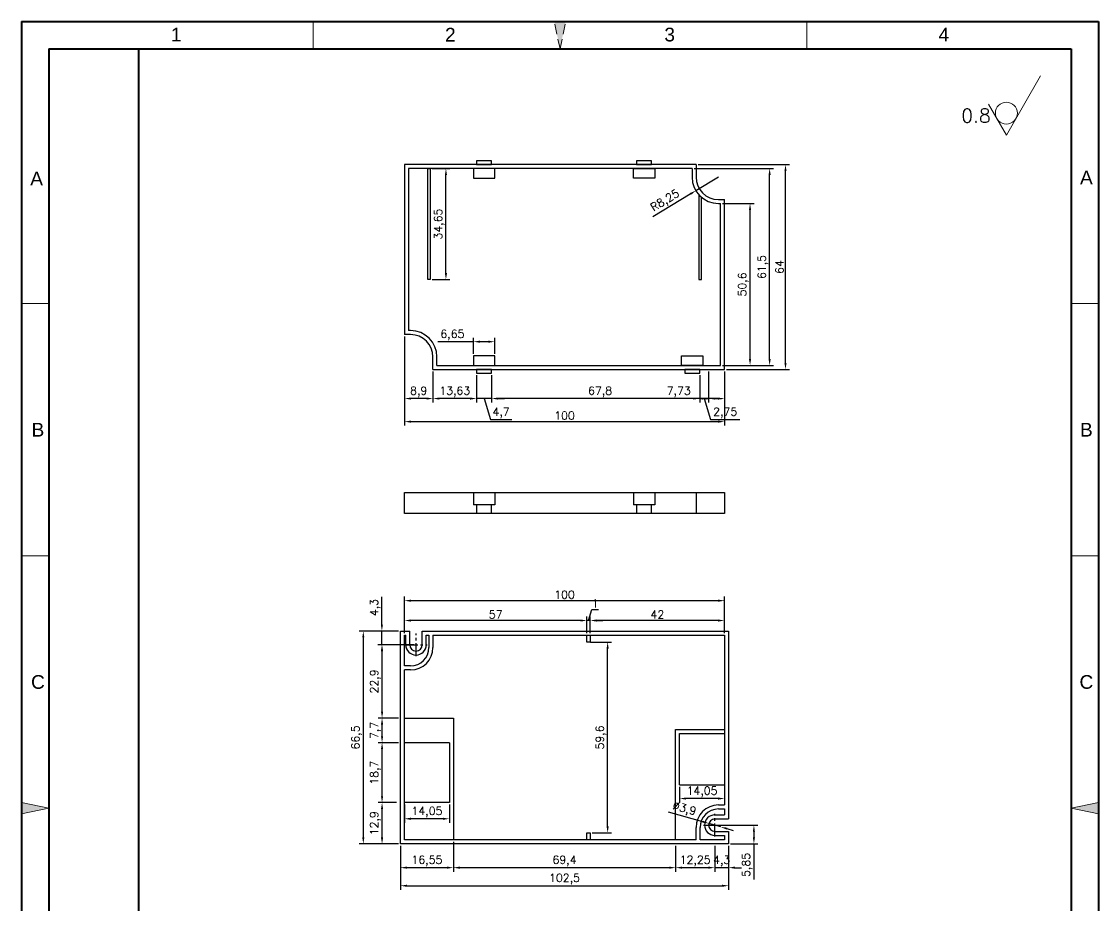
# Model space of a CAD drawing. Header units: millimetres. Extents: x 34563 to 34899, y -471 to 20.
# Drawn here: x 34562.9 to 34899.3, y -255.9 to 20.3 of the extents above; entities that cross this region are included whole.
import ezdxf
from ezdxf.enums import TextEntityAlignment as Align

# ---------------------------------------------------------------- set-up
doc = ezdxf.new("R2010")
doc.units = ezdxf.units.MM
for name, pattern in [('ACAD_ISO10W100', [18, 12, -3, 0, -3]), ('CENTER', [50.8, 31.75, -6.35, 6.35, -6.35]), ('HIDDEN2', [4.7625, 3.175, -1.5875])]:
    doc.linetypes.add(name, pattern=pattern)
for name, color, linetype, lineweight in [('dim', 82, 'Continuous', 9), ('图层1', 7, 'ACAD_ISO10W100', 15), ('图层4', 7, 'Continuous', 40), ('图层5', 7, 'HIDDEN2', 15), ('细实线', 3, 'Continuous', 18)]:
    doc.layers.add(name, color=color, linetype=linetype, lineweight=lineweight)
doc.layers.add('尺寸线', color=7, linetype='Continuous')
doc.styles.get("Standard").update_dxf_attribs({"font": 'txt', "bigfont": 'gbcbig.shx'})
doc.styles.add('样式 3', font='arial.ttf', dxfattribs={"height": 3.8})
doc.dimstyles.new('ISO-25', dxfattribs={"dimtxt": 2.5, "dimasz": 2.5, "dimexe": 1.25, "dimexo": 0.625, "dimtad": 1, "dimtxsty": 'Standard', "dimcen": 2.5, "dimadec": 0, "dimazin": 0, "dimtfac": 1, "dimtmove": 0, "dimatfit": 3, "dimfxl": 0, "dimarcsym": 0})

# ---------------------------------------------------------------- blocks, each defined once
blk = doc.blocks.new('*D2666')
at = {"layer": 'Defpoints', "color": 0, "transparency": 16777216}
for p in [(34779.45, -230.85), (34783.75, -236.7), (34791.67, -236.7)]:
    blk.add_point(p, dxfattribs=at)
at = {"layer": 'dim', "color": 0, "lineweight": -2, "transparency": 16777216}
for p, q in [((34780.07, -230.85), (34792.92, -230.85)), ((34791.67, -232.85), (34791.67, -234.7)), ((34784.37, -236.7), (34792.92, -236.7)), ((34791.67, -236.7), (34791.67, -247.86))]:
    blk.add_line(p, q, dxfattribs=at)
at = {"layer": 'dim', "color": 0, "transparency": 16777216}
for points in [[(34791.34, -232.85), (34792, -232.85), (34791.67, -230.85)], [(34791.34, -234.7), (34792, -234.7), (34791.67, -236.7)]]:
    blk.add_solid(points, dxfattribs=at)
at = {"layer": 'dim', "color": 0, "transparency": 16777216, "insert": (34789.59, -243.28), "char_height": 2.5, "attachment_point": 5, "rotation": 90}
blk.add_mtext('5,85', dxfattribs=at)
blk = doc.blocks.new('*D2667')
at = {"layer": 'Defpoints', "color": 0, "transparency": 16777216}
for p in [(34675.44, -170.2), (34681.25, -170.2), (34686.1, -174.5)]:
    blk.add_point(p, dxfattribs=at)
at = {"layer": 'dim', "color": 0, "lineweight": -2, "transparency": 16777216}
for p, q in [((34675.44, -168.2), (34675.44, -159.53)), ((34680.62, -170.2), (34674.19, -170.2)), ((34675.44, -174.5), (34675.44, -170.2)), ((34685.47, -174.5), (34674.19, -174.5)), ((34675.44, -176.5), (34675.44, -178.5))]:
    blk.add_line(p, q, dxfattribs=at)
at = {"layer": 'dim', "color": 0, "transparency": 16777216}
for points in [[(34675.11, -168.2), (34675.77, -168.2), (34675.44, -170.2)], [(34675.11, -176.5), (34675.77, -176.5), (34675.44, -174.5)]]:
    blk.add_solid(points, dxfattribs=at)
at = {"layer": 'dim', "color": 0, "transparency": 16777216, "insert": (34673.36, -162.86), "char_height": 2.5, "attachment_point": 5, "rotation": 90}
blk.add_mtext('4,3', dxfattribs=at)
blk = doc.blocks.new('*D2668')
at = {"layer": 'Defpoints', "color": 0, "transparency": 16777216}
for p in [(34675.49, -223.8), (34680.62, -223.8), (34680.62, -236.7)]:
    blk.add_point(p, dxfattribs=at)
at = {"layer": 'dim', "color": 0, "lineweight": -2, "transparency": 16777216}
for p, q in [((34680, -223.8), (34674.24, -223.8)), ((34675.49, -234.7), (34675.49, -225.8)), ((34680, -236.7), (34674.24, -236.7))]:
    blk.add_line(p, q, dxfattribs=at)
at = {"layer": 'dim', "color": 0, "transparency": 16777216}
for points in [[(34675.16, -225.8), (34675.83, -225.8), (34675.49, -223.8)], [(34675.16, -234.7), (34675.83, -234.7), (34675.49, -236.7)]]:
    blk.add_solid(points, dxfattribs=at)
at = {"layer": 'dim', "color": 0, "transparency": 16777216, "insert": (34673.41, -230.25), "char_height": 2.5, "attachment_point": 5, "rotation": 90}
blk.add_mtext('12,9', dxfattribs=at)
blk = doc.blocks.new('*D2669')
at = {"layer": 'Defpoints', "color": 0, "transparency": 16777216}
for p in [(34675.49, -205.1), (34681.25, -205.1), (34680.62, -223.8)]:
    blk.add_point(p, dxfattribs=at)
at = {"layer": 'dim', "color": 0, "lineweight": -2, "transparency": 16777216}
for p, q in [((34680.62, -205.1), (34674.24, -205.1)), ((34675.49, -221.8), (34675.49, -207.1)), ((34680, -223.8), (34674.24, -223.8))]:
    blk.add_line(p, q, dxfattribs=at)
at = {"layer": 'dim', "color": 0, "transparency": 16777216}
for points in [[(34675.16, -207.1), (34675.83, -207.1), (34675.49, -205.1)], [(34675.16, -221.8), (34675.83, -221.8), (34675.49, -223.8)]]:
    blk.add_solid(points, dxfattribs=at)
at = {"layer": 'dim', "color": 0, "transparency": 16777216, "insert": (34673.41, -214.45), "char_height": 2.5, "attachment_point": 5, "rotation": 90}
blk.add_mtext('18,7', dxfattribs=at)
blk = doc.blocks.new('*D2670')
at = {"layer": 'Defpoints', "color": 0, "transparency": 16777216}
for p in [(34675.49, -197.4), (34681.25, -197.4), (34681.25, -205.1)]:
    blk.add_point(p, dxfattribs=at)
at = {"layer": 'dim', "color": 0, "lineweight": -2, "transparency": 16777216}
for p, q in [((34680.62, -197.4), (34674.24, -197.4)), ((34675.49, -203.1), (34675.49, -199.4)), ((34680.62, -205.1), (34674.24, -205.1))]:
    blk.add_line(p, q, dxfattribs=at)
at = {"layer": 'dim', "color": 0, "transparency": 16777216}
for points in [[(34675.16, -199.4), (34675.83, -199.4), (34675.49, -197.4)], [(34675.16, -203.1), (34675.83, -203.1), (34675.49, -205.1)]]:
    blk.add_solid(points, dxfattribs=at)
at = {"layer": 'dim', "color": 0, "transparency": 16777216, "insert": (34673.41, -201.25), "char_height": 2.5, "attachment_point": 5, "rotation": 90}
blk.add_mtext('7,7', dxfattribs=at)
blk = doc.blocks.new('*D2671')
at = {"layer": 'Defpoints', "color": 0, "transparency": 16777216}
for p in [(34675.49, -174.5), (34681.25, -174.5), (34681.25, -197.4)]:
    blk.add_point(p, dxfattribs=at)
at = {"layer": 'dim', "color": 0, "lineweight": -2, "transparency": 16777216}
for p, q in [((34680.62, -174.5), (34674.24, -174.5)), ((34675.49, -195.4), (34675.49, -176.5)), ((34680.62, -197.4), (34674.24, -197.4))]:
    blk.add_line(p, q, dxfattribs=at)
at = {"layer": 'dim', "color": 0, "transparency": 16777216}
for points in [[(34675.16, -176.5), (34675.83, -176.5), (34675.49, -174.5)], [(34675.16, -195.4), (34675.83, -195.4), (34675.49, -197.4)]]:
    blk.add_solid(points, dxfattribs=at)
at = {"layer": 'dim', "color": 0, "transparency": 16777216, "insert": (34673.41, -185.95), "char_height": 2.5, "attachment_point": 5, "rotation": 90}
blk.add_mtext('22,9', dxfattribs=at)
blk = doc.blocks.new('*D2672')
at = {"layer": 'Defpoints', "color": 0, "transparency": 16777216}
for p in [(34680.62, -170.2), (34669.63, -236.7), (34681.25, -236.7)]:
    blk.add_point(p, dxfattribs=at)
at = {"layer": 'dim', "color": 0, "lineweight": -2, "transparency": 16777216}
for p, q in [((34680, -170.2), (34668.38, -170.2)), ((34669.63, -172.2), (34669.63, -234.7)), ((34680.62, -236.7), (34668.38, -236.7))]:
    blk.add_line(p, q, dxfattribs=at)
at = {"layer": 'dim', "color": 0, "transparency": 16777216}
for points in [[(34669.3, -172.2), (34669.97, -172.2), (34669.63, -170.2)], [(34669.3, -234.7), (34669.97, -234.7), (34669.63, -236.7)]]:
    blk.add_solid(points, dxfattribs=at)
at = {"layer": 'dim', "color": 0, "transparency": 16777216, "insert": (34667.55, -203.45), "char_height": 2.5, "attachment_point": 5, "rotation": 90}
blk.add_mtext('66,5', dxfattribs=at)
blk = doc.blocks.new('*D2673')
at = {"layer": 'Defpoints', "color": 0, "transparency": 16777216}
for p in [(34779.45, -236.7), (34783.75, -236.7), (34779.45, -244.13)]:
    blk.add_point(p, dxfattribs=at)
at = {"layer": 'dim', "color": 0, "lineweight": -2, "transparency": 16777216}
for p, q in [((34779.45, -237.32), (34779.45, -245.38)), ((34783.75, -237.32), (34783.75, -245.38)), ((34777.45, -244.13), (34775.45, -244.13)), ((34783.75, -244.13), (34779.45, -244.13)), ((34785.75, -244.13), (34787.75, -244.13))]:
    blk.add_line(p, q, dxfattribs=at)
at = {"layer": 'dim', "color": 0, "transparency": 16777216}
for points in [[(34777.45, -243.79), (34777.45, -244.46), (34779.45, -244.13)], [(34785.75, -243.79), (34785.75, -244.46), (34783.75, -244.13)]]:
    blk.add_solid(points, dxfattribs=at)
at = {"layer": 'dim', "color": 0, "transparency": 16777216, "insert": (34781.6, -242.04), "char_height": 2.5, "attachment_point": 5}
blk.add_mtext('4,3', dxfattribs=at)
blk = doc.blocks.new('*D2674')
at = {"layer": 'Defpoints', "color": 0, "transparency": 16777216}
for p in [(34767.2, -236.7), (34779.45, -236.7), (34767.2, -244.13)]:
    blk.add_point(p, dxfattribs=at)
at = {"layer": 'dim', "color": 0, "lineweight": -2, "transparency": 16777216}
for p, q in [((34767.2, -237.32), (34767.2, -245.38)), ((34779.45, -237.32), (34779.45, -245.38)), ((34777.45, -244.13), (34769.2, -244.13))]:
    blk.add_line(p, q, dxfattribs=at)
at = {"layer": 'dim', "color": 0, "transparency": 16777216}
for points in [[(34769.2, -243.79), (34769.2, -244.46), (34767.2, -244.13)], [(34777.45, -243.79), (34777.45, -244.46), (34779.45, -244.13)]]:
    blk.add_solid(points, dxfattribs=at)
at = {"layer": 'dim', "color": 0, "transparency": 16777216, "insert": (34773.32, -242.04), "char_height": 2.5, "attachment_point": 5}
blk.add_mtext('12,25', dxfattribs=at)
blk = doc.blocks.new('*D2675')
at = {"layer": 'Defpoints', "color": 0, "transparency": 16777216}
for p in [(34697.8, -235.45), (34767.2, -236.7), (34697.8, -244.13)]:
    blk.add_point(p, dxfattribs=at)
at = {"layer": 'dim', "color": 0, "lineweight": -2, "transparency": 16777216}
for p, q in [((34697.8, -236.07), (34697.8, -245.38)), ((34767.2, -237.32), (34767.2, -245.38)), ((34765.2, -244.13), (34699.8, -244.13))]:
    blk.add_line(p, q, dxfattribs=at)
at = {"layer": 'dim', "color": 0, "transparency": 16777216}
for points in [[(34699.8, -243.79), (34699.8, -244.46), (34697.8, -244.13)], [(34765.2, -243.79), (34765.2, -244.46), (34767.2, -244.13)]]:
    blk.add_solid(points, dxfattribs=at)
at = {"layer": 'dim', "color": 0, "transparency": 16777216, "insert": (34732.5, -242.04), "char_height": 2.5, "attachment_point": 5}
blk.add_mtext('69,4', dxfattribs=at)
blk = doc.blocks.new('*D2676')
at = {"layer": 'Defpoints', "color": 0, "transparency": 16777216}
for p in [(34697.8, -235.45), (34681.25, -236.7), (34681.25, -244.13)]:
    blk.add_point(p, dxfattribs=at)
at = {"layer": 'dim', "color": 0, "lineweight": -2, "transparency": 16777216}
for p, q in [((34681.25, -237.32), (34681.25, -245.38)), ((34697.8, -236.07), (34697.8, -245.38)), ((34695.8, -244.13), (34683.25, -244.13))]:
    blk.add_line(p, q, dxfattribs=at)
at = {"layer": 'dim', "color": 0, "transparency": 16777216}
for points in [[(34683.25, -243.79), (34683.25, -244.46), (34681.25, -244.13)], [(34695.8, -243.79), (34695.8, -244.46), (34697.8, -244.13)]]:
    blk.add_solid(points, dxfattribs=at)
at = {"layer": 'dim', "color": 0, "transparency": 16777216, "insert": (34689.52, -242.04), "char_height": 2.5, "attachment_point": 5}
blk.add_mtext('16,55', dxfattribs=at)
blk = doc.blocks.new('*D2677')
at = {"layer": 'Defpoints', "color": 0, "transparency": 16777216}
for p in [(34681.25, -241.35), (34783.75, -241.35), (34783.75, -249.77)]:
    blk.add_point(p, dxfattribs=at)
at = {"layer": 'dim', "color": 0, "lineweight": -2, "transparency": 16777216}
for p, q in [((34681.25, -241.97), (34681.25, -251.02)), ((34783.75, -241.97), (34783.75, -251.02)), ((34683.25, -249.77), (34781.75, -249.77))]:
    blk.add_line(p, q, dxfattribs=at)
at = {"layer": 'dim', "color": 0, "transparency": 16777216}
for points in [[(34683.25, -249.44), (34683.25, -250.11), (34681.25, -249.77)], [(34781.75, -249.44), (34781.75, -250.11), (34783.75, -249.77)]]:
    blk.add_solid(points, dxfattribs=at)
at = {"layer": 'dim', "color": 0, "transparency": 16777216, "insert": (34732.5, -247.69), "char_height": 2.5, "attachment_point": 5}
blk.add_mtext('102,5', dxfattribs=at)
blk = doc.blocks.new('*D2678')
at = {"layer": 'Defpoints', "color": 0, "transparency": 16777216}
for p in [(34740, -173.65), (34745.98, -173.65), (34740.5, -233.25)]:
    blk.add_point(p, dxfattribs=at)
at = {"layer": 'dim', "color": 0, "lineweight": -2, "transparency": 16777216}
for p, q in [((34740.62, -173.65), (34747.23, -173.65)), ((34745.98, -231.25), (34745.98, -175.65)), ((34741.12, -233.25), (34747.23, -233.25))]:
    blk.add_line(p, q, dxfattribs=at)
at = {"layer": 'dim', "color": 0, "transparency": 16777216}
for points in [[(34745.64, -175.65), (34746.31, -175.65), (34745.98, -173.65)], [(34745.64, -231.25), (34746.31, -231.25), (34745.98, -233.25)]]:
    blk.add_solid(points, dxfattribs=at)
at = {"layer": 'dim', "color": 0, "transparency": 16777216, "insert": (34743.89, -203.45), "char_height": 2.5, "attachment_point": 5, "rotation": 90}
blk.add_mtext('59,6', dxfattribs=at)
blk = doc.blocks.new('*D2679')
at = {"layer": 'Defpoints', "color": 0, "transparency": 16777216}
for p in [(34782.5, -160.7), (34682.5, -171.45), (34782.5, -171.45)]:
    blk.add_point(p, dxfattribs=at)
at = {"layer": 'dim', "color": 0, "lineweight": -2, "transparency": 16777216}
for p, q in [((34682.5, -170.82), (34682.5, -159.45)), ((34684.5, -160.7), (34780.5, -160.7)), ((34782.5, -170.82), (34782.5, -159.45))]:
    blk.add_line(p, q, dxfattribs=at)
at = {"layer": 'dim', "color": 0, "transparency": 16777216}
for points in [[(34684.5, -160.37), (34684.5, -161.04), (34682.5, -160.7)], [(34780.5, -160.37), (34780.5, -161.04), (34782.5, -160.7)]]:
    blk.add_solid(points, dxfattribs=at)
at = {"layer": 'dim', "color": 0, "transparency": 16777216, "insert": (34732.5, -158.83), "char_height": 2.5, "attachment_point": 5}
blk.add_mtext('100', dxfattribs=at)
blk = doc.blocks.new('*D2680')
at = {"layer": 'Defpoints', "color": 0, "transparency": 16777216}
for p in [(34740.5, -166.91), (34740.5, -171.45), (34782.5, -171.45)]:
    blk.add_point(p, dxfattribs=at)
at = {"layer": 'dim', "color": 0, "lineweight": -2, "transparency": 16777216}
for p, q in [((34740.5, -170.82), (34740.5, -165.66)), ((34780.5, -166.91), (34742.5, -166.91)), ((34782.5, -170.82), (34782.5, -165.66))]:
    blk.add_line(p, q, dxfattribs=at)
at = {"layer": 'dim', "color": 0, "transparency": 16777216}
for points in [[(34742.5, -166.57), (34742.5, -167.24), (34740.5, -166.91)], [(34780.5, -166.57), (34780.5, -167.24), (34782.5, -166.91)]]:
    blk.add_solid(points, dxfattribs=at)
at = {"layer": 'dim', "color": 0, "transparency": 16777216, "insert": (34761.5, -165.03), "char_height": 2.5, "attachment_point": 5}
blk.add_mtext('42', dxfattribs=at)
blk = doc.blocks.new('*D2681')
at = {"layer": 'Defpoints', "color": 0, "transparency": 16777216}
for p in [(34739.5, -166.91), (34739.5, -171.45), (34740.5, -171.45)]:
    blk.add_point(p, dxfattribs=at)
at = {"layer": 'dim', "color": 0, "lineweight": -2, "transparency": 16777216}
for p, q in [((34740, -166.91), (34741.03, -163.47)), ((34741.03, -163.47), (34743.11, -163.47)), ((34737.5, -166.91), (34735.5, -166.91)), ((34739.5, -170.82), (34739.5, -165.66)), ((34740.5, -166.91), (34739.5, -166.91)), ((34740.5, -166.91), (34739.5, -166.91)), ((34740.5, -170.82), (34740.5, -165.66)), ((34742.5, -166.91), (34744.5, -166.91))]:
    blk.add_line(p, q, dxfattribs=at)
at = {"layer": 'dim', "color": 0, "transparency": 16777216}
for points in [[(34737.5, -166.57), (34737.5, -167.24), (34739.5, -166.91)], [(34742.5, -166.57), (34742.5, -167.24), (34740.5, -166.91)]]:
    blk.add_solid(points, dxfattribs=at)
at = {"layer": 'dim', "color": 0, "transparency": 16777216, "insert": (34742.07, -161.59), "char_height": 2.5, "attachment_point": 5}
blk.add_mtext('1', dxfattribs=at)
blk = doc.blocks.new('*D2682')
at = {"layer": 'Defpoints', "color": 0, "transparency": 16777216}
for p in [(34682.5, -166.91), (34682.5, -171.45), (34739.5, -171.45)]:
    blk.add_point(p, dxfattribs=at)
at = {"layer": 'dim', "color": 0, "lineweight": -2, "transparency": 16777216}
for p, q in [((34682.5, -170.82), (34682.5, -165.66)), ((34737.5, -166.91), (34684.5, -166.91)), ((34739.5, -170.82), (34739.5, -165.66))]:
    blk.add_line(p, q, dxfattribs=at)
at = {"layer": 'dim', "color": 0, "transparency": 16777216}
for points in [[(34684.5, -166.57), (34684.5, -167.24), (34682.5, -166.91)], [(34737.5, -166.57), (34737.5, -167.24), (34739.5, -166.91)]]:
    blk.add_solid(points, dxfattribs=at)
at = {"layer": 'dim', "color": 0, "transparency": 16777216, "insert": (34711, -165.03), "char_height": 2.5, "attachment_point": 5}
blk.add_mtext('57', dxfattribs=at)
blk = doc.blocks.new('*D2683')
at = {"layer": 'Defpoints', "color": 0, "transparency": 16777216}
for p in [(34768.45, -218.25), (34782.5, -218.25), (34768.45, -222.53)]:
    blk.add_point(p, dxfattribs=at)
at = {"layer": 'dim', "color": 0, "lineweight": -2, "transparency": 16777216}
for p, q in [((34768.45, -218.87), (34768.45, -223.78)), ((34782.5, -218.87), (34782.5, -223.78)), ((34780.5, -222.53), (34770.45, -222.53))]:
    blk.add_line(p, q, dxfattribs=at)
at = {"layer": 'dim', "color": 0, "transparency": 16777216}
for points in [[(34770.45, -222.2), (34770.45, -222.87), (34768.45, -222.53)], [(34780.5, -222.2), (34780.5, -222.87), (34782.5, -222.53)]]:
    blk.add_solid(points, dxfattribs=at)
at = {"layer": 'dim', "color": 0, "transparency": 16777216, "insert": (34775.47, -220.45), "char_height": 2.5, "attachment_point": 5}
blk.add_mtext('14,05', dxfattribs=at)
blk = doc.blocks.new('*D2684')
at = {"layer": 'Defpoints', "color": 0, "transparency": 16777216}
for p in [(34682.5, -223.8), (34696.55, -223.8), (34682.5, -228.85)]:
    blk.add_point(p, dxfattribs=at)
at = {"layer": 'dim', "color": 0, "lineweight": -2, "transparency": 16777216}
for p, q in [((34682.5, -224.42), (34682.5, -230.1)), ((34696.55, -224.42), (34696.55, -230.1)), ((34694.55, -228.85), (34684.5, -228.85))]:
    blk.add_line(p, q, dxfattribs=at)
at = {"layer": 'dim', "color": 0, "transparency": 16777216}
for points in [[(34684.5, -228.52), (34684.5, -229.19), (34682.5, -228.85)], [(34694.55, -228.52), (34694.55, -229.19), (34696.55, -228.85)]]:
    blk.add_solid(points, dxfattribs=at)
at = {"layer": 'dim', "color": 0, "transparency": 16777216, "insert": (34689.52, -226.77), "char_height": 2.5, "attachment_point": 5}
blk.add_mtext('14,05', dxfattribs=at)
blk = doc.blocks.new('*D2685')
at = {"layer": 'Defpoints', "color": 0, "transparency": 16777216}
for p in [(34777.58, -230.3), (34781.32, -231.39)]:
    blk.add_point(p, dxfattribs=at)
at = {"layer": 'dim', "color": 0, "lineweight": -2, "transparency": 16777216}
for p, q in [((34764.93, -226.64), (34775.66, -229.75)), ((34781.32, -231.39), (34777.58, -230.3)), ((34783.24, -231.94), (34785.17, -232.5))]:
    blk.add_line(p, q, dxfattribs=at)
at = {"layer": 'dim', "color": 0, "transparency": 16777216}
for points in [[(34775.75, -229.43), (34775.56, -230.07), (34777.58, -230.3)], [(34783.34, -231.62), (34783.15, -232.26), (34781.32, -231.39)]]:
    blk.add_solid(points, dxfattribs=at)
at = {"layer": 'dim', "color": 0, "transparency": 16777216, "insert": (34769.91, -225.92), "char_height": 2.5, "attachment_point": 5, "rotation": 343.8616}
blk.add_mtext('∅3,9', dxfattribs=at)
blk = doc.blocks.new('*D2686')
at = {"layer": 'Defpoints', "color": 0, "transparency": 16777216}
for p in [(34773.6, -24.45), (34801.54, -24.45), (34782.5, -88.45)]:
    blk.add_point(p, dxfattribs=at)
at = {"layer": 'dim', "color": 0, "lineweight": -2, "transparency": 16777216}
for p, q in [((34774.22, -24.45), (34802.79, -24.45)), ((34801.54, -86.45), (34801.54, -26.45)), ((34783.12, -88.45), (34802.79, -88.45))]:
    blk.add_line(p, q, dxfattribs=at)
at = {"layer": 'dim', "color": 0, "transparency": 16777216}
for points in [[(34801.21, -26.45), (34801.87, -26.45), (34801.54, -24.45)], [(34801.21, -86.45), (34801.87, -86.45), (34801.54, -88.45)]]:
    blk.add_solid(points, dxfattribs=at)
at = {"layer": 'dim', "color": 0, "transparency": 16777216, "insert": (34799.67, -56.45), "char_height": 2.5, "attachment_point": 5, "rotation": 90}
blk.add_mtext('64', dxfattribs=at)
blk = doc.blocks.new('*D2687')
at = {"layer": 'Defpoints', "color": 0, "transparency": 16777216}
for p in [(34772.35, -25.7), (34796.59, -25.7), (34781.25, -87.2)]:
    blk.add_point(p, dxfattribs=at)
at = {"layer": 'dim', "color": 0, "lineweight": -2, "transparency": 16777216}
for p, q in [((34772.97, -25.7), (34797.84, -25.7)), ((34796.59, -85.2), (34796.59, -27.7)), ((34781.87, -87.2), (34797.84, -87.2))]:
    blk.add_line(p, q, dxfattribs=at)
at = {"layer": 'dim', "color": 0, "transparency": 16777216}
for points in [[(34796.25, -27.7), (34796.92, -27.7), (34796.59, -25.7)], [(34796.25, -85.2), (34796.92, -85.2), (34796.59, -87.2)]]:
    blk.add_solid(points, dxfattribs=at)
at = {"layer": 'dim', "color": 0, "transparency": 16777216, "insert": (34794.5, -56.45), "char_height": 2.5, "attachment_point": 5, "rotation": 90}
blk.add_mtext('61,5', dxfattribs=at)
blk = doc.blocks.new('*D2688')
at = {"layer": 'Defpoints', "color": 0, "transparency": 16777216}
for p in [(34781.25, -36.6), (34790.47, -36.6), (34781.25, -87.2)]:
    blk.add_point(p, dxfattribs=at)
at = {"layer": 'dim', "color": 0, "lineweight": -2, "transparency": 16777216}
for p, q in [((34781.87, -36.6), (34791.72, -36.6)), ((34790.47, -85.2), (34790.47, -38.6)), ((34781.87, -87.2), (34791.72, -87.2))]:
    blk.add_line(p, q, dxfattribs=at)
at = {"layer": 'dim', "color": 0, "transparency": 16777216}
for points in [[(34790.13, -38.6), (34790.8, -38.6), (34790.47, -36.6)], [(34790.13, -85.2), (34790.8, -85.2), (34790.47, -87.2)]]:
    blk.add_solid(points, dxfattribs=at)
at = {"layer": 'dim', "color": 0, "transparency": 16777216, "insert": (34788.38, -61.9), "char_height": 2.5, "attachment_point": 5, "rotation": 90}
blk.add_mtext('50,6', dxfattribs=at)
blk = doc.blocks.new('*D2689')
at = {"layer": 'Defpoints', "color": 0, "transparency": 16777216}
for p in [(34780.6, -28.35), (34773.53, -32.6)]:
    blk.add_point(p, dxfattribs=at)
at = {"layer": 'dim', "color": 0, "lineweight": -2, "transparency": 16777216}
for p, q in [((34780.6, -28.35), (34773.53, -32.6)), ((34760.1, -40.67), (34771.81, -33.63))]:
    blk.add_line(p, q, dxfattribs=at)
at = {"layer": 'dim', "color": 0, "transparency": 16777216}
blk.add_solid([(34771.64, -33.35), (34771.99, -33.92), (34773.53, -32.6)], dxfattribs=at)
at = {"layer": 'dim', "color": 0, "transparency": 16777216, "insert": (34764.03, -35.88), "char_height": 2.5, "attachment_point": 5, "rotation": 31.0075}
blk.add_mtext('R8,25', dxfattribs=at)
blk = doc.blocks.new('*D2690')
at = {"layer": 'Defpoints', "color": 0, "transparency": 16777216}
for p in [(34774.77, -89.6), (34782.5, -88.45), (34774.77, -97.55)]:
    blk.add_point(p, dxfattribs=at)
at = {"layer": 'dim', "color": 0, "lineweight": -2, "transparency": 16777216}
for p, q in [((34774.77, -90.23), (34774.77, -98.8)), ((34782.5, -89.08), (34782.5, -98.8)), ((34774.77, -97.55), (34763.61, -97.55)), ((34780.5, -97.55), (34776.77, -97.55))]:
    blk.add_line(p, q, dxfattribs=at)
at = {"layer": 'dim', "color": 0, "transparency": 16777216}
for points in [[(34776.77, -97.22), (34776.77, -97.88), (34774.77, -97.55)], [(34780.5, -97.22), (34780.5, -97.88), (34782.5, -97.55)]]:
    blk.add_solid(points, dxfattribs=at)
at = {"layer": 'dim', "color": 0, "transparency": 16777216, "insert": (34768.19, -95.47), "char_height": 2.5, "attachment_point": 5}
blk.add_mtext('7,73', dxfattribs=at)
blk = doc.blocks.new('*D2691')
at = {"layer": 'Defpoints', "color": 0, "transparency": 16777216}
for p in [(34774.77, -89.6), (34777.52, -88.45), (34777.52, -97.55)]:
    blk.add_point(p, dxfattribs=at)
at = {"layer": 'dim', "color": 0, "lineweight": -2, "transparency": 16777216}
for p, q in [((34774.77, -90.23), (34774.77, -98.8)), ((34777.52, -89.08), (34777.52, -98.8)), ((34772.77, -97.55), (34770.77, -97.55)), ((34774.77, -97.55), (34777.52, -97.55)), ((34774.77, -97.55), (34777.52, -97.55)), ((34776.15, -97.55), (34778.12, -104.11)), ((34779.52, -97.55), (34781.52, -97.55)), ((34778.12, -104.11), (34787.28, -104.11))]:
    blk.add_line(p, q, dxfattribs=at)
at = {"layer": 'dim', "color": 0, "transparency": 16777216}
for points in [[(34772.77, -97.22), (34772.77, -97.88), (34774.77, -97.55)], [(34779.52, -97.22), (34779.52, -97.88), (34777.52, -97.55)]]:
    blk.add_solid(points, dxfattribs=at)
at = {"layer": 'dim', "color": 0, "transparency": 16777216, "insert": (34782.7, -102.03), "char_height": 2.5, "attachment_point": 5}
blk.add_mtext('2,75', dxfattribs=at)
blk = doc.blocks.new('*D2692')
at = {"layer": 'Defpoints', "color": 0, "transparency": 16777216}
for p in [(34709.72, -89.6), (34777.52, -88.45), (34709.72, -97.55)]:
    blk.add_point(p, dxfattribs=at)
at = {"layer": 'dim', "color": 0, "lineweight": -2, "transparency": 16777216}
for p, q in [((34709.72, -90.23), (34709.72, -98.8)), ((34777.52, -89.08), (34777.52, -98.8)), ((34775.52, -97.55), (34711.72, -97.55))]:
    blk.add_line(p, q, dxfattribs=at)
at = {"layer": 'dim', "color": 0, "transparency": 16777216}
for points in [[(34711.72, -97.22), (34711.72, -97.88), (34709.72, -97.55)], [(34775.52, -97.22), (34775.52, -97.88), (34777.52, -97.55)]]:
    blk.add_solid(points, dxfattribs=at)
at = {"layer": 'dim', "color": 0, "transparency": 16777216, "insert": (34743.62, -95.47), "char_height": 2.5, "attachment_point": 5}
blk.add_mtext('67,8', dxfattribs=at)
blk = doc.blocks.new('*D2693')
at = {"layer": 'Defpoints', "color": 0, "transparency": 16777216}
for p in [(34705.02, -89.6), (34709.72, -89.6), (34705.02, -97.55)]:
    blk.add_point(p, dxfattribs=at)
at = {"layer": 'dim', "color": 0, "lineweight": -2, "transparency": 16777216}
for p, q in [((34705.02, -90.23), (34705.02, -98.8)), ((34709.72, -90.23), (34709.72, -98.8)), ((34703.02, -97.55), (34701.02, -97.55)), ((34709.72, -97.55), (34705.02, -97.55)), ((34709.72, -97.55), (34705.02, -97.55)), ((34707.37, -97.55), (34709.34, -104.11)), ((34711.72, -97.55), (34713.72, -97.55)), ((34709.34, -104.11), (34716.01, -104.11))]:
    blk.add_line(p, q, dxfattribs=at)
at = {"layer": 'dim', "color": 0, "transparency": 16777216}
for points in [[(34703.02, -97.22), (34703.02, -97.88), (34705.02, -97.55)], [(34711.72, -97.22), (34711.72, -97.88), (34709.72, -97.55)]]:
    blk.add_solid(points, dxfattribs=at)
at = {"layer": 'dim', "color": 0, "transparency": 16777216, "insert": (34712.68, -102.03), "char_height": 2.5, "attachment_point": 5}
blk.add_mtext('4,7', dxfattribs=at)
blk = doc.blocks.new('*D2694')
at = {"layer": 'Defpoints', "color": 0, "transparency": 16777216}
for p in [(34691.4, -88.45), (34705.02, -89.6), (34691.4, -97.55)]:
    blk.add_point(p, dxfattribs=at)
at = {"layer": 'dim', "color": 0, "lineweight": -2, "transparency": 16777216}
for p, q in [((34691.4, -89.08), (34691.4, -98.8)), ((34705.02, -90.23), (34705.02, -98.8)), ((34703.02, -97.55), (34693.4, -97.55))]:
    blk.add_line(p, q, dxfattribs=at)
at = {"layer": 'dim', "color": 0, "transparency": 16777216}
for points in [[(34693.4, -97.22), (34693.4, -97.88), (34691.4, -97.55)], [(34703.02, -97.22), (34703.02, -97.88), (34705.02, -97.55)]]:
    blk.add_solid(points, dxfattribs=at)
at = {"layer": 'dim', "color": 0, "transparency": 16777216, "insert": (34698.21, -95.47), "char_height": 2.5, "attachment_point": 5}
blk.add_mtext('13,63', dxfattribs=at)
blk = doc.blocks.new('*D2695')
at = {"layer": 'Defpoints', "color": 0, "transparency": 16777216}
for p in [(34682.5, -77.55), (34691.4, -88.45), (34682.5, -97.55)]:
    blk.add_point(p, dxfattribs=at)
at = {"layer": 'dim', "color": 0, "lineweight": -2, "transparency": 16777216}
for p, q in [((34682.5, -78.18), (34682.5, -98.8)), ((34691.4, -89.08), (34691.4, -98.8)), ((34689.4, -97.55), (34684.5, -97.55))]:
    blk.add_line(p, q, dxfattribs=at)
at = {"layer": 'dim', "color": 0, "transparency": 16777216}
for points in [[(34684.5, -97.22), (34684.5, -97.88), (34682.5, -97.55)], [(34689.4, -97.22), (34689.4, -97.88), (34691.4, -97.55)]]:
    blk.add_solid(points, dxfattribs=at)
at = {"layer": 'dim', "color": 0, "transparency": 16777216, "insert": (34686.95, -95.47), "char_height": 2.5, "attachment_point": 5}
blk.add_mtext('8,9', dxfattribs=at)
blk = doc.blocks.new('*D2696')
at = {"layer": 'Defpoints', "color": 0, "transparency": 16777216}
for p in [(34682.5, -88.49), (34782.5, -89.08), (34782.5, -104.76)]:
    blk.add_point(p, dxfattribs=at)
at = {"layer": 'dim', "color": 0, "lineweight": -2, "transparency": 16777216}
for p, q in [((34682.5, -89.11), (34682.5, -106.01)), ((34782.5, -89.7), (34782.5, -106.01)), ((34684.5, -104.76), (34780.5, -104.76))]:
    blk.add_line(p, q, dxfattribs=at)
at = {"layer": 'dim', "color": 0, "transparency": 16777216}
for points in [[(34684.5, -104.43), (34684.5, -105.09), (34682.5, -104.76)], [(34780.5, -104.43), (34780.5, -105.09), (34782.5, -104.76)]]:
    blk.add_solid(points, dxfattribs=at)
at = {"layer": 'dim', "color": 0, "transparency": 16777216, "insert": (34732.5, -102.88), "char_height": 2.5, "attachment_point": 5}
blk.add_mtext('100', dxfattribs=at)
blk = doc.blocks.new('*D2697')
at = {"layer": 'Defpoints', "color": 0, "transparency": 16777216}
for p in [(34690.55, -25.7), (34695.45, -25.7), (34690.55, -60.35)]:
    blk.add_point(p, dxfattribs=at)
at = {"layer": 'dim', "color": 0, "lineweight": -2, "transparency": 16777216}
for p, q in [((34691.17, -25.7), (34696.7, -25.7)), ((34695.45, -58.35), (34695.45, -27.7)), ((34691.17, -60.35), (34696.7, -60.35))]:
    blk.add_line(p, q, dxfattribs=at)
at = {"layer": 'dim', "color": 0, "transparency": 16777216}
for points in [[(34695.12, -27.7), (34695.79, -27.7), (34695.45, -25.7)], [(34695.12, -58.35), (34695.79, -58.35), (34695.45, -60.35)]]:
    blk.add_solid(points, dxfattribs=at)
at = {"layer": 'dim', "color": 0, "transparency": 16777216, "insert": (34693.37, -43.03), "char_height": 2.5, "attachment_point": 5, "rotation": 90}
blk.add_mtext('34,65', dxfattribs=at)
blk = doc.blocks.new('*D2698')
at = {"layer": 'Defpoints', "color": 0, "transparency": 16777216}
for p in [(34704.05, -79.79), (34704.05, -84.2), (34710.7, -84.2)]:
    blk.add_point(p, dxfattribs=at)
at = {"layer": 'dim', "color": 0, "lineweight": -2, "transparency": 16777216}
for p, q in [((34704.05, -79.79), (34692.88, -79.79)), ((34704.05, -83.58), (34704.05, -78.54)), ((34708.7, -79.79), (34706.05, -79.79)), ((34710.7, -83.58), (34710.7, -78.54))]:
    blk.add_line(p, q, dxfattribs=at)
at = {"layer": 'dim', "color": 0, "transparency": 16777216}
for points in [[(34706.05, -79.45), (34706.05, -80.12), (34704.05, -79.79)], [(34708.7, -79.45), (34708.7, -80.12), (34710.7, -79.79)]]:
    blk.add_solid(points, dxfattribs=at)
at = {"layer": 'dim', "color": 0, "transparency": 16777216, "insert": (34697.47, -77.7), "char_height": 2.5, "attachment_point": 5}
blk.add_mtext('6,65', dxfattribs=at)

msp = doc.modelspace()

# ---------------------------------------------------------------- hatches: boundary and pattern name
at = {"layer": '图层1'}
for points in [[(34571.418, -225.505), (34562.852, -223.742), (34562.852, -227.268)], [(34890.76, -225.505), (34899.326, -223.742), (34899.326, -227.268)]]:
    msp.add_hatch(color=0, dxfattribs=at).paths.add_polyline_path(points)
at = {"layer": '图层5'}
msp.add_hatch(color=0, dxfattribs=at).paths.add_polyline_path([(34731.089, 11.688), (34729.326, 20.254), (34732.852, 20.254)])

# ---------------------------------------------------------------- linework, layer by layer
for p, q in [((34772.35, -25.701), (34772.35, -28.351)), ((34773.6, -24.451), (34773.6, -28.351)), ((34780.6, -35.351), (34782.5, -35.351)), ((34780.6, -36.601), (34781.25, -36.601)), ((34684.4, -76.301), (34683.75, -76.301)), ((34684.4, -77.551), (34682.5, -77.551)), ((34691.4, -88.451), (34691.4, -84.551)), ((34692.65, -87.201), (34692.65, -84.551)), ((34682.5, -133.47), (34682.5, -126.92)), ((34682.5, -126.92), (34782.5, -126.92)), ((34704.05, -126.92), (34704.05, -130.77)), ((34710.7, -126.92), (34710.7, -130.77)), ((34754.05, -126.92), (34754.05, -130.77)), ((34760.7, -126.92), (34760.7, -130.77)), ((34773.6, -126.92), (34773.6, -133.47)), ((34782.5, -126.92), (34782.5, -133.47)), ((34705.025, -130.77), (34704.05, -130.77)), ((34709.725, -130.77), (34705.025, -130.77)), ((34705.025, -130.77), (34705.025, -133.47)), ((34709.725, -133.47), (34709.725, -130.77)), ((34710.7, -130.77), (34709.725, -130.77)), ((34755.025, -130.77), (34754.05, -130.77)), ((34759.725, -130.77), (34755.025, -130.77)), ((34755.025, -130.77), (34755.025, -133.47)), ((34759.725, -133.47), (34759.725, -130.77)), ((34760.7, -130.77), (34759.725, -130.77)), ((34782.5, -133.47), (34682.5, -133.47)), ((34681.25, -181.096), (34681.25, -170.196)), ((34681.25, -170.196), (34684.15, -170.196)), ((34682.5, -181.096), (34682.5, -171.446)), ((34682.5, -171.446), (34682.9, -171.446)), ((34682.9, -174.496), (34682.9, -171.446)), ((34684.15, -174.496), (34684.15, -170.196)), ((34688.05, -174.496), (34688.05, -170.196)), ((34688.05, -170.196), (34690.15, -170.196)), ((34689.3, -174.496), (34689.3, -171.446)), ((34689.3, -171.446), (34690.15, -171.446)), ((34690.15, -171.446), (34690.15, -175.346)), ((34691.4, -171.446), (34691.4, -175.346)), ((34684.4, -181.096), (34682.5, -181.096)), ((34684.4, -182.346), (34682.5, -182.346)), ((34682.5, -197.396), (34697.8, -197.396)), ((34697.8, -197.396), (34697.8, -235.446)), ((34767.2, -235.446), (34767.2, -200.996)), ((34767.2, -200.996), (34782.5, -200.996)), ((34696.55, -205.096), (34682.5, -205.096)), ((34696.55, -205.096), (34696.55, -223.796)), ((34768.45, -202.246), (34782.5, -202.246)), ((34768.45, -218.246), (34768.45, -202.246)), ((34768.45, -218.246), (34782.5, -218.246)), ((34696.55, -223.796), (34682.5, -223.796)), ((34780.6, -224.546), (34782.5, -224.546)), ((34779.45, -227.646), (34782.5, -227.646)), ((34780.6, -225.796), (34782.5, -225.796)), ((34782.5, -225.796), (34782.5, -227.646)), ((34783.75, -225.796), (34783.75, -228.896)), ((34773.6, -235.446), (34773.6, -231.546)), ((34774.85, -235.446), (34774.85, -231.546)), ((34779.45, -228.896), (34783.75, -228.896)), ((34782.5, -235.446), (34774.85, -235.446)), ((34779.45, -232.796), (34783.75, -232.796)), ((34779.45, -234.046), (34782.5, -234.046)), ((34782.5, -234.046), (34782.5, -235.446)), ((34783.75, -232.796), (34783.75, -236.696)), ((34783.75, -236.696), (34774.85, -236.696))]:
    msp.add_line(p, q)
at = {"color": 1, "linetype": 'CENTER', "ltscale": 0.128}
for p, q in [((34686.1, -178.016), (34686.1, -170.976)), ((34682.58, -174.496), (34689.62, -174.496)), ((34779.45, -234.366), (34779.45, -227.326)), ((34775.93, -230.846), (34782.97, -230.846))]:
    msp.add_line(p, q, dxfattribs=at)
for points in [[(34705.025, -24.451), (34709.725, -24.451), (34709.725, -23.301), (34705.025, -23.301)], [(34755.025, -24.451), (34759.725, -24.451), (34759.725, -23.301), (34755.025, -23.301)], [(34690.55, -60.35), (34689.75, -60.35), (34689.75, -25.701), (34690.55, -25.701)], [(34704.05, -28.701), (34710.7, -28.701), (34710.7, -25.701), (34704.05, -25.701)], [(34760.7, -28.701), (34754.05, -28.701), (34754.05, -25.701), (34760.7, -25.701)], [(34704.05, -87.201), (34710.7, -87.201), (34710.7, -84.201), (34704.05, -84.201)], [(34775.75, -87.201), (34769.1, -87.201), (34769.1, -84.201), (34775.75, -84.201)], [(34705.025, -89.601), (34709.725, -89.601), (34709.725, -88.451), (34705.025, -88.451)], [(34770.075, -89.601), (34774.775, -89.601), (34774.775, -88.451), (34770.075, -88.451)], [(34740.5, -173.646), (34739.5, -173.646), (34739.5, -171.446), (34740.5, -171.446)], [(34740.5, -235.446), (34739.5, -235.446), (34739.5, -233.246), (34740.5, -233.246)]]:
    msp.add_lwpolyline(points, close=True)
for points in [[(34773.6, -24.451), (34682.5, -24.451), (34682.5, -77.551)], [(34772.35, -25.701), (34683.75, -25.701), (34683.75, -76.301)], [(34691.4, -88.451), (34782.5, -88.451), (34782.5, -35.351)], [(34692.65, -87.201), (34781.25, -87.201), (34781.25, -36.601)], [(34774.45, -33.85), (34774.45, -60.35), (34775.25, -60.35), (34775.25, -34.631)], [(34690.15, -170.196), (34783.75, -170.196), (34783.75, -225.796)], [(34691.4, -171.446), (34782.5, -171.446), (34782.5, -224.546)], [(34774.85, -236.696), (34681.25, -236.696), (34681.25, -181.096)], [(34773.6, -235.446), (34682.5, -235.446), (34682.5, -182.346)]]:
    msp.add_lwpolyline(points)
for centre, radius, start, end in [((34780.6, -28.351), 8.25, 180, 270), ((34780.6, -28.351), 7, 180, 270), ((34684.4, -84.551), 8.25, 0, 90), ((34684.4, -84.551), 7, 0, 90), ((34686.1, -174.496), 3.2, 180, 0), ((34686.1, -174.496), 1.95, 180, 0), ((34684.4, -175.346), 7, 270, 0), ((34684.4, -175.346), 5.75, 270, 0), ((34780.6, -231.546), 7, 90, 180), ((34780.6, -231.546), 5.75, 90, 180), ((34779.45, -230.846), 3.2, 90, 270), ((34779.45, -230.846), 1.95, 90, 270)]:
    msp.add_arc(centre, radius, start, end)
at = {"layer": '图层1', "color": 0}
for p, q in [((34653.994, 11.688), (34653.994, 20.254)), ((34808.183, 11.688), (34808.183, 20.254)), ((34571.418, -67.89), (34562.852, -67.89)), ((34899.326, -67.89), (34890.76, -67.89)), ((34571.418, -146.698), (34562.852, -146.698)), ((34899.326, -146.698), (34890.76, -146.698)), ((34571.418, -225.505), (34562.852, -223.742)), ((34890.76, -225.505), (34899.326, -223.742)), ((34571.418, -225.505), (34562.852, -227.268)), ((34890.76, -225.505), (34899.326, -227.268))]:
    msp.add_line(p, q, dxfattribs=at)
at = {"layer": '图层4', "color": 0}
msp.add_line((34599.534, -462.699), (34599.534, 11.688), dxfattribs=at)
at = {"layer": '图层5', "color": 0}
for q in [(34729.326, 20.254), (34732.852, 20.254)]:
    msp.add_line((34731.089, 11.688), q, dxfattribs=at)
at = {"layer": '尺寸线', "color": 0, "lineweight": 40}
for p, q in [((34562.852, 20.254), (34899.326, 20.254)), ((34562.852, 20.254), (34562.852, -471.265)), ((34899.326, 20.254), (34899.326, -471.265)), ((34571.418, 11.688), (34890.76, 11.688)), ((34571.418, 11.688), (34571.418, -462.699)), ((34890.76, 11.688), (34890.76, -462.699))]:
    msp.add_line(p, q, dxfattribs=at)
at = {"layer": '细实线', "color": 0}
for p, q in [((34870.56, -15.211), (34881.268, 3.334)), ((34864.984, -5.553), (34870.56, -15.211))]:
    msp.add_line(p, q, dxfattribs=at)
msp.add_circle((34870.56, -8.358), 3.426, dxfattribs=at)

# ---------------------------------------------------------------- texts
at = {"layer": '图层1', "color": 0, "style": '样式 3'}
for s, p in [('B', (34567.977, -107.294)), ('B', (34895.552, -107.294)), ('C', (34567.977, -186.102)), ('C', (34895.552, -186.102))]:
    msp.add_text(s, height=4.283, dxfattribs=at).set_placement(p, align=Align.MIDDLE)
at = {"layer": '图层5', "color": 0, "style": '样式 3'}
for s, p in [('1', (34611.164, 16.179)), ('2', (34696.825, 16.179)), ('3', (34765.353, 16.179)), ('4', (34851.013, 16.179)), ('A', (34567.561, -28.799)), ('A', (34895.552, -28.486))]:
    msp.add_text(s, height=4.283, dxfattribs=at).set_placement(p, align=Align.MIDDLE)
at = {"layer": '细实线', "color": 0, "insert": (34856.476, -6.988), "char_height": 4.283, "width": 15.99044, "attachment_point": 1}
msp.add_mtext('0.8', dxfattribs=at)

# ---------------------------------------------------------------- dimensions: what is measured, and where the dimension line sits
at = {"layer": 'dim'}
for base, p1, p2, override, picture, middle in [((34695.452, -25.701), (34690.55, -60.35), (34690.55, -25.701), {"dimasz": 2}, '*D2697', (34693.369, -43.026)), ((34796.587, -25.701), (34781.25, -87.201), (34772.35, -25.701), {"dimasz": 2}, '*D2687', (34794.504, -56.451)), ((34801.541, -24.451), (34782.5, -88.451), (34773.6, -24.451), {"dimasz": 2}, '*D2686', (34799.666, -56.451)), ((34790.465, -36.601), (34781.25, -87.201), (34781.25, -36.601), {"dimasz": 2}, '*D2688', (34788.382, -61.901)), ((34675.44, -170.196), (34686.1, -174.496), (34681.25, -170.196), {"dimasz": 2}, '*D2667', (34673.356, -162.862)), ((34669.633, -236.696), (34680.625, -170.196), (34681.25, -236.696), {"dimasz": 2}, '*D2672', (34667.55, -203.446)), ((34675.493, -174.496), (34681.25, -197.396), (34681.25, -174.496), {"dimasz": 2, "dimtmove": 1}, '*D2671', (34673.41, -185.946)), ((34745.977, -173.646), (34740.5, -233.246), (34740, -173.646), {"dimasz": 2}, '*D2678', (34743.894, -203.446)), ((34675.493, -197.396), (34681.25, -205.096), (34681.25, -197.396), {"dimasz": 2, "dimtmove": 1}, '*D2670', (34673.41, -201.246)), ((34675.493, -205.096), (34680.625, -223.796), (34681.25, -205.096), {"dimasz": 2, "dimtmove": 1}, '*D2669', (34673.41, -214.446)), ((34675.493, -223.796), (34680.625, -236.696), (34680.625, -223.796), {"dimasz": 2}, '*D2668', (34673.41, -230.246)), ((34791.671, -236.696), (34779.45, -230.846), (34783.75, -236.696), {"dimasz": 2}, '*D2666', (34789.588, -243.279))]:
    dim = msp.add_linear_dim(base=base, p1=p1, p2=p2, angle=90, dimstyle='ISO-25', override=override, dxfattribs=at)
    dim.commit()
    dim.dimension.update_dxf_attribs({"geometry": picture, "text_midpoint": middle})
dim = msp.add_radius_dim(center=(34780.6, -28.351), mpoint=(34773.529, -32.601), dimstyle='ISO-25', override={"dimasz": 2}, dxfattribs=at)
dim.commit()
dim.dimension.update_dxf_attribs({"geometry": '*D2689', "text_midpoint": (34764.027, -35.881)})
for base, p1, p2, override, picture, middle in [((34704.05, -79.785), (34710.7, -84.201), (34704.05, -84.201), {"dimasz": 2}, '*D2698', (34697.466, -77.702)), ((34682.5, -97.549), (34691.4, -88.451), (34682.5, -77.551), {"dimasz": 2, "dimtmove": 1}, '*D2695', (34686.95, -95.466)), ((34782.5, -104.759), (34682.5, -88.488), (34782.5, -89.076), {"dimasz": 2}, '*D2696', (34732.5, -102.884)), ((34691.39968769, -97.549181686), (34705.02468769, -89.601162049), (34691.39968769, -88.451162049), {"dimasz": 2, "dimtmove": 1}, '*D2694', (34698.21218769, -95.465848353)), ((34705.025, -97.549), (34709.725, -89.601), (34705.025, -89.601), {"dimasz": 2, "dimtmove": 1}, '*D2693', (34709.968, -102.028)), ((34709.725, -97.549), (34777.523, -88.451), (34709.725, -89.601), {"dimasz": 2, "dimtmove": 1}, '*D2692', (34743.624, -95.466)), ((34774.77468769, -97.549181686), (34782.49968769, -88.451162049), (34774.77468769, -89.601162049), {"dimasz": 2}, '*D2690', (34768.191354357, -95.465848353)), ((34777.523, -97.549), (34774.775, -89.601), (34777.523, -88.451), {"dimasz": 2, "dimtmove": 1}, '*D2691', (34778.742, -102.028)), ((34782.5, -160.705), (34682.5, -171.446), (34782.5, -171.446), {"dimasz": 2}, '*D2679', (34732.5, -158.83)), ((34739.5, -166.907), (34740.5, -171.446), (34739.5, -171.446), {"dimasz": 2, "dimtmove": 1}, '*D2681', (34741.656, -161.595)), ((34682.5, -166.907), (34739.5, -171.446), (34682.5, -171.446), {"dimasz": 2, "dimtmove": 1}, '*D2682', (34711, -165.032)), ((34740.5, -166.907), (34782.5, -171.446), (34740.5, -171.446), {"dimasz": 2}, '*D2680', (34761.5, -165.032)), ((34768.45, -222.535), (34782.5, -218.246), (34768.45, -218.246), {"dimasz": 2}, '*D2683', (34775.475, -220.451)), ((34682.5, -228.853), (34696.55, -223.796), (34682.5, -223.796), {"dimasz": 2}, '*D2684', (34689.525, -226.769)), ((34681.25, -244.126), (34697.8, -235.446), (34681.25, -236.696), {"dimasz": 2, "dimtmove": 1}, '*D2676', (34689.525, -242.043)), ((34697.8, -244.126), (34767.2, -236.696), (34697.8, -235.446), {"dimasz": 2, "dimtmove": 1}, '*D2675', (34732.5, -242.043)), ((34767.2, -244.126), (34779.45, -236.696), (34767.2, -236.696), {"dimasz": 2, "dimtmove": 1}, '*D2674', (34773.325, -242.043)), ((34783.75, -249.773), (34681.25, -241.348), (34783.75, -241.348), {"dimasz": 2}, '*D2677', (34732.5, -247.69))]:
    dim = msp.add_linear_dim(base=base, p1=p1, p2=p2, dimstyle='ISO-25', override=override, dxfattribs=at)
    dim.commit()
    dim.dimension.update_dxf_attribs({"geometry": picture, "text_midpoint": middle})
dim = msp.add_diameter_dim_2p(p1=(34781.323, -231.388), p2=(34777.577, -230.304), dimstyle='ISO-25', override={"dimasz": 2}, dxfattribs=at)
dim.commit()
dim.dimension.update_dxf_attribs({"geometry": '*D2685', "text_midpoint": (34769.911, -225.917)})
dim = msp.add_linear_dim(base=(34779.45, -244.126), p1=(34783.75, -236.696), p2=(34779.45, -236.696), dimstyle='ISO-25', override={"dimasz": 2}, dxfattribs=at)
dim.commit()
dim.dimension.update_dxf_attribs({"geometry": '*D2673', "text_midpoint": (34781.6, -244.126), "dimtype": 160})

doc.saveas('drawing.dxf')
